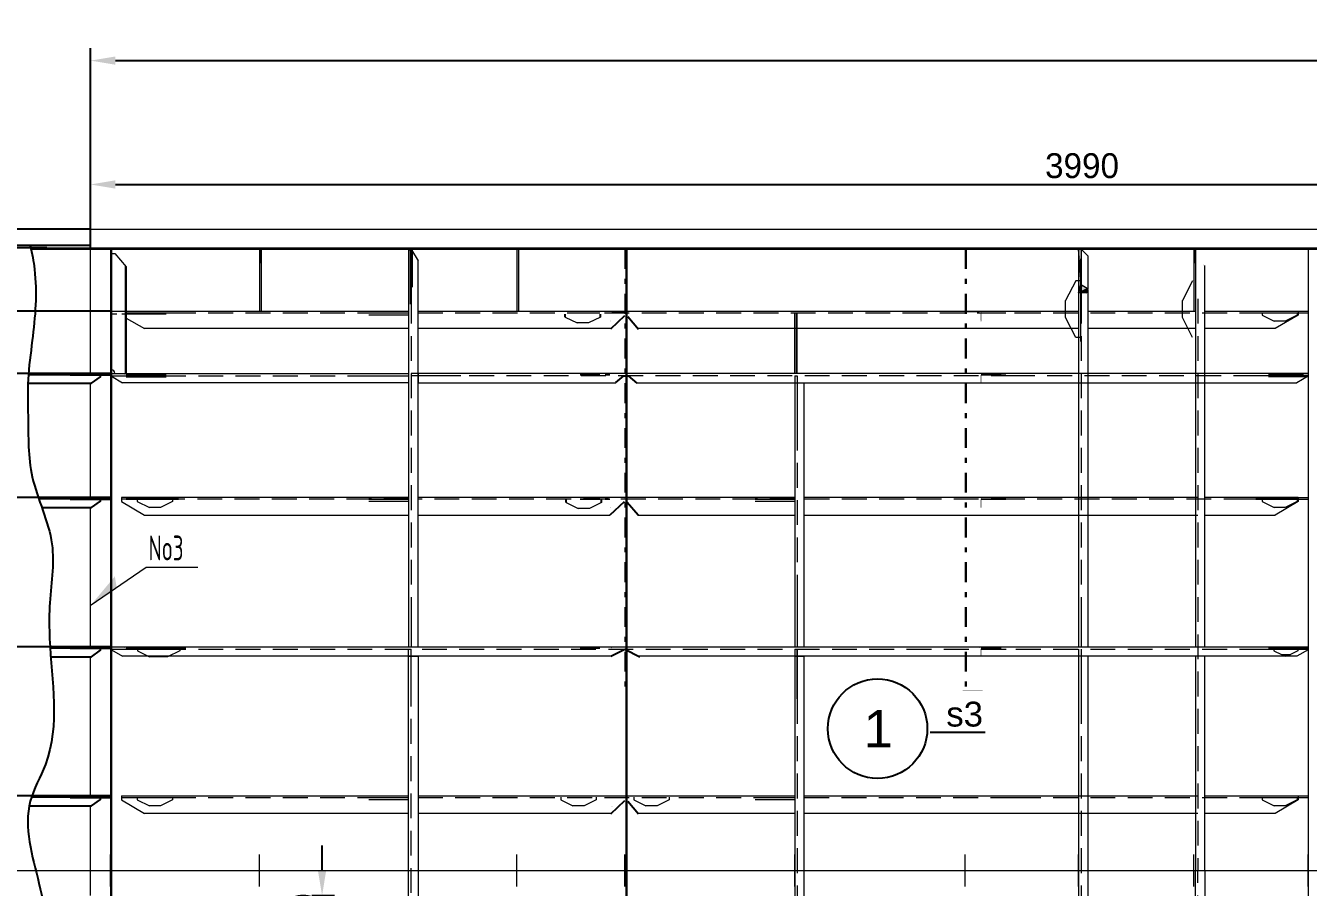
# Model space of a CAD drawing. Header units: millimetres. Extents: x 149544 to 197467, y -3118 to 25363.
# Drawn here: x 153197 to 155778, y 17362 to 19095 of the extents above; entities that cross this region are included whole.
import ezdxf

# ---------------------------------------------------------------- set-up
doc = ezdxf.new("R2010")
doc.units = ezdxf.units.MM
doc.header["$MEASUREMENT"] = 0
for name, pattern in [('K5LT32768', [0]), ('K5LT32769', [0]), ('K5LT32781', [90, 40, -20, 10, -20]), ('K5LT32791', [0]), ('K5LT32795', [75, 50, -25])]:
    doc.linetypes.add(name, pattern=pattern)
for name, color, linetype in [('pen_035', 1, 'Continuous'), ('pen_7', 1, 'Continuous'), ('Pov', 7, 'Continuous')]:
    doc.layers.add(name, color=color, linetype=linetype)
doc.styles.add('KTEXTSTYLE', font='GOST_AU.SHX', dxfattribs={"width": 0.96, "height": 5})
doc.styles.add('style5', font='arial.ttf', dxfattribs={"height": 3})
doc.dimstyles.new('PB20', dxfattribs={"dimscale": 20, "dimtxt": 2.5, "dimasz": 2.5, "dimexe": 1.25, "dimexo": 0, "dimtad": 1, "dimdec": 0, "dimtxsty": 'Standard', "dimcen": 2.5, "dimclrd": 7, "dimclre": 7, "dimclrt": 4, "dimadec": 0, "dimazin": 0, "dimtfac": 1, "dimtdec": 0, "dimtmove": 0, "dimatfit": 3, "dimfxl": 1.25, "dimarcsym": 0})
doc.dimstyles.new('PB5', dxfattribs={"dimscale": 20, "dimtxt": 2.5, "dimasz": 2.5, "dimexe": 1.25, "dimexo": 0, "dimtad": 1, "dimdec": 0, "dimlfac": 0.25, "dimtxsty": 'Standard', "dimcen": 2.5, "dimclrd": 7, "dimclre": 7, "dimclrt": 4, "dimadec": 0, "dimazin": 0, "dimtfac": 1, "dimtdec": 0, "dimtmove": 0, "dimatfit": 3, "dimfxl": 1.25, "dimarcsym": 0})

# ---------------------------------------------------------------- blocks, each defined once
blk = doc.blocks.new('*D2343')
at = {"color": 7, "lineweight": -2}
for p, q in [((153327.8, 18685.9), (152236.4, 18685.9)), ((152261.4, 17445.9), (152261.4, 18635.9)), ((152869.7, 17395.9), (152236.4, 17395.9))]:
    blk.add_line(p, q, dxfattribs=at)
at = {"color": 7}
for points in [[(152253.1, 18635.9), (152269.8, 18635.9), (152261.4, 18685.9)], [(152253.1, 17445.9), (152269.8, 17445.9), (152261.4, 17395.9)]]:
    blk.add_solid(points, dxfattribs=at)
at = {"layer": 'Defpoints', "color": 0}
for p in [(152261.4, 18685.9), (153327.8, 18685.9), (152869.7, 17395.9)]:
    blk.add_point(p, dxfattribs=at)
at = {"color": 4, "insert": (152223.9, 18040.9), "char_height": 50, "attachment_point": 5, "rotation": 90}
blk.add_mtext('\\H50.0;\\W0.965;\\Q0;\\H50.0;\\W0.965;\\Q0;\\Q0;1290', dxfattribs=at)
blk = doc.blocks.new('*D2344')
at = {"color": 7, "lineweight": -2}
for p, q in [((153793.7, 17395.9), (153793.7, 17445.9)), ((153773.2, 17345.9), (153818.7, 17345.9)), ((153793.7, 17345.9), (153793.7, 17245.9)), ((153773.2, 17245.9), (153818.7, 17245.9)), ((153793.7, 17195.9), (153793.7, 17145.9))]:
    blk.add_line(p, q, dxfattribs=at)
at = {"color": 7}
for points in [[(153785.3, 17395.9), (153802, 17395.9), (153793.7, 17345.9)], [(153785.3, 17195.9), (153802, 17195.9), (153793.7, 17245.9)]]:
    blk.add_solid(points, dxfattribs=at)
at = {"layer": 'Defpoints', "color": 0}
for p in [(153773.2, 17345.9), (153773.2, 17245.9), (153793.7, 17245.9)]:
    blk.add_point(p, dxfattribs=at)
at = {"color": 4, "insert": (153756.2, 17295.9), "char_height": 50, "attachment_point": 5, "rotation": 90}
blk.add_mtext('\\H50.0;\\W0.965;\\Q0;\\H50.0;\\W0.965;\\Q0;\\Q0;100', dxfattribs=at)
blk = doc.blocks.new('*D2345')
at = {"color": 7, "lineweight": -2}
for p, q in [((152687.7, 18685.9), (151945.4, 18685.9)), ((151970.4, 18635.9), (151970.4, 16155.9)), ((153327.8, 16105.9), (151945.4, 16105.9))]:
    blk.add_line(p, q, dxfattribs=at)
at = {"color": 7}
for points in [[(151962.1, 18635.9), (151978.8, 18635.9), (151970.4, 18685.9)], [(151962.1, 16155.9), (151978.8, 16155.9), (151970.4, 16105.9)]]:
    blk.add_solid(points, dxfattribs=at)
at = {"layer": 'Defpoints', "color": 0}
for p in [(152687.7, 18685.9), (151970.4, 16105.9), (153327.8, 16105.9)]:
    blk.add_point(p, dxfattribs=at)
at = {"color": 4, "insert": (151932.9, 17395.9), "char_height": 50, "attachment_point": 5, "rotation": 90}
blk.add_mtext('\\H50.0;\\W0.965;\\Q0;\\H50.0;\\W0.965;\\Q0;\\Q0;2580', dxfattribs=at)
blk = doc.blocks.new('*D2351')
at = {"color": 7, "lineweight": -2}
for p, q in [((153369.8, 17545.9), (153036.7, 17545.9)), ((153061.7, 17445.9), (153061.7, 17495.9)), ((153135, 17395.9), (153036.7, 17395.9))]:
    blk.add_line(p, q, dxfattribs=at)
at = {"color": 7}
for points in [[(153053.4, 17495.9), (153070.1, 17495.9), (153061.7, 17545.9)], [(153053.4, 17445.9), (153070.1, 17445.9), (153061.7, 17395.9)]]:
    blk.add_solid(points, dxfattribs=at)
at = {"layer": 'Defpoints', "color": 0}
for p in [(153061.7, 17545.9), (153369.8, 17545.9), (153135, 17395.9)]:
    blk.add_point(p, dxfattribs=at)
at = {"color": 4, "insert": (153024.2, 17470.9), "char_height": 50, "attachment_point": 5, "rotation": 90}
blk.add_mtext('\\H50.0;\\W0.965;\\Q0;\\H50.0;\\W0.965;\\Q0;\\Q0;150', dxfattribs=at)
blk = doc.blocks.new('*D2352')
at = {"color": 7, "lineweight": -2}
for p, q in [((153254.3, 17845.9), (152893.7, 17845.9)), ((152918.7, 17445.9), (152918.7, 17795.9)), ((152925.9, 17395.9), (152893.7, 17395.9))]:
    blk.add_line(p, q, dxfattribs=at)
at = {"color": 7}
for points in [[(152910.4, 17795.9), (152927, 17795.9), (152918.7, 17845.9)], [(152910.4, 17445.9), (152927, 17445.9), (152918.7, 17395.9)]]:
    blk.add_solid(points, dxfattribs=at)
at = {"layer": 'Defpoints', "color": 0}
for p in [(152918.7, 17845.9), (153254.3, 17845.9), (152925.9, 17395.9)]:
    blk.add_point(p, dxfattribs=at)
at = {"color": 4, "insert": (152881.2, 17620.9), "char_height": 50, "attachment_point": 5, "rotation": 90}
blk.add_mtext('\\H50.0;\\W0.965;\\Q0;\\H50.0;\\W0.965;\\Q0;\\Q0;450', dxfattribs=at)
blk = doc.blocks.new('*D2353')
at = {"color": 7, "lineweight": -2}
for p, q in [((153254.3, 18145.9), (152768, 18145.9)), ((152793, 17445.9), (152793, 18095.9)), ((152757.1, 17395.9), (152818, 17395.9))]:
    blk.add_line(p, q, dxfattribs=at)
at = {"color": 7}
for points in [[(152784.7, 18095.9), (152801.4, 18095.9), (152793, 18145.9)], [(152784.7, 17445.9), (152801.4, 17445.9), (152793, 17395.9)]]:
    blk.add_solid(points, dxfattribs=at)
at = {"layer": 'Defpoints', "color": 0}
for p in [(152793, 18145.9), (153254.3, 18145.9), (152757.1, 17395.9)]:
    blk.add_point(p, dxfattribs=at)
at = {"color": 4, "insert": (152755.5, 17770.9), "char_height": 50, "attachment_point": 5, "rotation": 90}
blk.add_mtext('\\H50.0;\\W0.965;\\Q0;\\H50.0;\\W0.965;\\Q0;\\Q0;750', dxfattribs=at)
blk = doc.blocks.new('*D2354')
at = {"color": 7, "lineweight": -2}
for p, q in [((153369.8, 18395.9), (152630, 18395.9)), ((152655, 18345.9), (152655, 17445.9)), ((152704.1, 17395.9), (152630, 17395.9))]:
    blk.add_line(p, q, dxfattribs=at)
at = {"color": 7}
for points in [[(152646.7, 18345.9), (152663.4, 18345.9), (152655, 18395.9)], [(152646.7, 17445.9), (152663.4, 17445.9), (152655, 17395.9)]]:
    blk.add_solid(points, dxfattribs=at)
at = {"layer": 'Defpoints', "color": 0}
for p in [(153369.8, 18395.9), (152655, 17395.9), (152704.1, 17395.9)]:
    blk.add_point(p, dxfattribs=at)
at = {"color": 4, "insert": (152617.5, 17895.9), "char_height": 50, "attachment_point": 5, "rotation": 90}
blk.add_mtext('\\H50.0;\\W0.965;\\Q0;\\H50.0;\\W0.965;\\Q0;\\Q0;1000', dxfattribs=at)
blk = doc.blocks.new('*D2355')
at = {"color": 7, "lineweight": -2}
for p, q in [((153369.8, 18520.9), (152456.8, 18520.9)), ((152481.8, 18470.9), (152481.8, 17445.9)), ((152510.7, 17395.9), (152456.8, 17395.9))]:
    blk.add_line(p, q, dxfattribs=at)
at = {"color": 7}
for points in [[(152473.5, 18470.9), (152490.1, 18470.9), (152481.8, 18520.9)], [(152473.5, 17445.9), (152490.1, 17445.9), (152481.8, 17395.9)]]:
    blk.add_solid(points, dxfattribs=at)
at = {"layer": 'Defpoints', "color": 0}
for p in [(153369.8, 18520.9), (152481.8, 17395.9), (152510.7, 17395.9)]:
    blk.add_point(p, dxfattribs=at)
at = {"color": 4, "insert": (152444.3, 17958.4), "char_height": 50, "attachment_point": 5, "rotation": 90}
blk.add_mtext('\\H50.0;\\W0.965;\\Q0;\\H50.0;\\W0.965;\\Q0;\\Q0;1125', dxfattribs=at)
blk = doc.blocks.new('*D2356')
at = {"color": 7, "lineweight": -2}
for p, q in [((152400.2, 17395.9), (152338.8, 17395.9)), ((152363.8, 16195.9), (152363.8, 17345.9)), ((153319.4, 16145.9), (152338.8, 16145.9))]:
    blk.add_line(p, q, dxfattribs=at)
at = {"color": 7}
for points in [[(152355.5, 17345.9), (152372.2, 17345.9), (152363.8, 17395.9)], [(152355.5, 16195.9), (152372.2, 16195.9), (152363.8, 16145.9)]]:
    blk.add_solid(points, dxfattribs=at)
at = {"layer": 'Defpoints', "color": 0}
for p in [(152363.8, 17395.9), (152400.2, 17395.9), (153319.4, 16145.9)]:
    blk.add_point(p, dxfattribs=at)
at = {"color": 4, "insert": (152326.3, 16770.9), "char_height": 50, "attachment_point": 5, "rotation": 90}
blk.add_mtext('\\H50.0;\\W0.965;\\Q0;\\H50.0;\\W0.965;\\Q0;\\Q0;1250', dxfattribs=at)
blk = doc.blocks.new('*D2358')
at = {"color": 7, "lineweight": -2}
for p, q in [((153327.8, 18645.9), (153327.8, 19049.9)), ((161267.5, 18685.9), (161267.5, 19049.9)), ((153377.8, 19024.9), (161217.5, 19024.9))]:
    blk.add_line(p, q, dxfattribs=at)
at = {"color": 7}
for points in [[(153377.8, 19033.2), (153377.8, 19016.6), (153327.8, 19024.9)], [(161217.5, 19033.2), (161217.5, 19016.6), (161267.5, 19024.9)]]:
    blk.add_solid(points, dxfattribs=at)
at = {"layer": 'Defpoints', "color": 0}
for p in [(161267.5, 19024.9), (161267.5, 18685.9), (153327.8, 18645.9)]:
    blk.add_point(p, dxfattribs=at)
at = {"color": 4, "insert": (157412.8, 19062.4), "char_height": 50, "attachment_point": 5}
blk.add_mtext('7940', dxfattribs=at)
blk = doc.blocks.new('*D2387')
at = {"color": 7, "lineweight": -2}
for p, q in [((153121.4, 18702.9), (153121.4, 18752.9)), ((153240.1, 18652.9), (153096.4, 18652.9)), ((153240.1, 18648.1), (153096.4, 18648.1)), ((153121.4, 18652.9), (153121.4, 18648.1)), ((153121.4, 18598.1), (153121.4, 18548.1))]:
    blk.add_line(p, q, dxfattribs=at)
at = {"color": 7}
for points in [[(153113.1, 18702.9), (153129.7, 18702.9), (153121.4, 18652.9)], [(153113.1, 18598.1), (153129.7, 18598.1), (153121.4, 18648.1)]]:
    blk.add_solid(points, dxfattribs=at)
at = {"layer": 'Defpoints', "color": 0}
for p in [(153121.4, 18648.1), (153240.1, 18652.9), (153240.1, 18648.1)]:
    blk.add_point(p, dxfattribs=at)
at = {"color": 4, "insert": (153083.9, 18573.1), "char_height": 50, "attachment_point": 5, "rotation": 90}
blk.add_mtext('5', dxfattribs=at)
blk = doc.blocks.new('U1168')
at = {"layer": 'Pov', "color": 3, "linetype": 'K5LT32791', "lineweight": 18, "true_color": 0x00ff00}
for p in [(-177161.7, 2854.8), (-177146.7, 2854.8)]:
    blk.add_line(p, (-177145, 2855.2), dxfattribs=at)
blk = doc.blocks.new('U1169')
at = {"layer": 'pen_035', "color": 1, "linetype": 'K5LT32769', "lineweight": 18, "true_color": 0xff0000}
for p in [(-177161.7, 2854.8), (-177145, 2855.2)]:
    blk.add_line(p, (-177143.7, 2856.3), dxfattribs=at)
blk = doc.blocks.new('U1170')
at = {"layer": 'pen_035', "color": 1, "linetype": 'K5LT32769', "lineweight": 18, "true_color": 0xff0000}
for p in [(-177161.7, 2854.8), (-177143.7, 2856.3)]:
    blk.add_line(p, (-177142.9, 2858), dxfattribs=at)
blk = doc.blocks.new('U1171')
at = {"layer": 'pen_035', "color": 1, "linetype": 'K5LT32769', "lineweight": 18, "true_color": 0xff0000}
for p in [(-177161.7, 2854.8), (-177142.9, 2858)]:
    blk.add_line(p, (-177142.8, 2859.9), dxfattribs=at)
blk = doc.blocks.new('U1172')
at = {"layer": 'pen_035', "color": 1, "linetype": 'K5LT32769', "lineweight": 18, "true_color": 0xff0000}
for p in [(-177161.7, 2854.8), (-177142.8, 2859.9)]:
    blk.add_line(p, (-177143.4, 2861.7), dxfattribs=at)
blk = doc.blocks.new('U1173')
at = {"layer": 'pen_035', "color": 1, "linetype": 'K5LT32769', "lineweight": 18, "true_color": 0xff0000}
for p in [(-177161.7, 2854.8), (-177143.4, 2861.7)]:
    blk.add_line(p, (-177144.7, 2863), dxfattribs=at)
blk = doc.blocks.new('U1174')
at = {"layer": 'Pov', "color": 3, "linetype": 'K5LT32791', "lineweight": 18, "true_color": 0x00ff00}
for p in [(-177161.7, 2854.8), (-177144.7, 2863)]:
    blk.add_line(p, (-177154.7, 2869.3), dxfattribs=at)
blk = doc.blocks.new('U1175')
at = {"layer": 'pen_035', "color": 1, "linetype": 'K5LT32769', "lineweight": 18, "true_color": 0xff0000}
for p in [(-177161.7, 2854.8), (-177154.7, 2869.3)]:
    blk.add_line(p, (-177155.8, 2870.3), dxfattribs=at)
blk = doc.blocks.new('U1176')
at = {"layer": 'pen_035', "color": 1, "linetype": 'K5LT32769', "lineweight": 18, "true_color": 0xff0000}
for p in [(-177161.7, 2854.8), (-177155.8, 2870.3)]:
    blk.add_line(p, (-177156.5, 2871.6), dxfattribs=at)
blk = doc.blocks.new('U1177')
at = {"layer": 'pen_035', "color": 1, "linetype": 'K5LT32769', "lineweight": 18, "true_color": 0xff0000}
for p in [(-177161.7, 2854.8), (-177156.5, 2871.6)]:
    blk.add_line(p, (-177156.7, 2873.1), dxfattribs=at)
blk = doc.blocks.new('U1178')
at = {"layer": 'pen_035', "color": 1, "linetype": 'K5LT32769', "lineweight": 18, "true_color": 0xff0000}
blk.add_line((-177161.7, 2854.8), (-177156.7, 2873.1), dxfattribs=at)
blk = doc.blocks.new('U1179')
at = {"layer": 'pen_035', "color": 1, "linetype": 'K5LT32769', "lineweight": 18, "true_color": 0xff0000}
for p in [(-177156.7, 2873.1), (-177156.7, 2942.6)]:
    blk.add_line(p, (-177161.7, 2942.6), dxfattribs=at)
blk = doc.blocks.new('*D2430')
at = {"color": 7, "lineweight": -2}
for p, q in [((153327.8, 18685.9), (153327.8, 18800.8)), ((157317.8, 18648.1), (157317.8, 18800.8)), ((153377.8, 18775.8), (157267.8, 18775.8))]:
    blk.add_line(p, q, dxfattribs=at)
at = {"color": 7}
for points in [[(153377.8, 18784.1), (153377.8, 18767.5), (153327.8, 18775.8)], [(157267.8, 18784.1), (157267.8, 18767.5), (157317.8, 18775.8)]]:
    blk.add_solid(points, dxfattribs=at)
at = {"layer": 'Defpoints', "color": 0}
for p in [(157317.8, 18775.8), (153327.8, 18685.9), (157317.8, 18648.1)]:
    blk.add_point(p, dxfattribs=at)
at = {"color": 4, "insert": (155322.8, 18813.3), "char_height": 50, "attachment_point": 5}
blk.add_mtext('3990', dxfattribs=at)

msp = doc.modelspace()

# ---------------------------------------------------------------- hatches: boundary and pattern name
for points in [[(155315.8, 18645.9), (155320.8, 18645.9), (155320.8, 18576.4), (155321.1, 18574.9), (155321.8, 18573.6), (155322.8, 18572.6), (155332.8, 18566.3), (155334.1, 18565), (155334.8, 18563.2), (155334.7, 18561.3), (155333.9, 18559.6), (155332.5, 18558.5), (155330.8, 18558.1), (155315.8, 18558.1)], [(153380.4, 17965.1), (153376.7, 17987.5), (153327.1, 17928.2)]]:
    msp.add_hatch(color=0).paths.add_polyline_path(points)

# ---------------------------------------------------------------- linework, layer by layer
at = {"color": 0, "linetype": 'K5LT32769', "lineweight": 18}
for p, q in [((153327.8, 18685.9), (155189.7, 18685.9)), ((153327.8, 18395.9), (153327.8, 18685.9)), ((155189.7, 18685.9), (161267.5, 18685.9)), ((153369.8, 18636.9), (153376.5, 18636.9)), ((153376.5, 18636.9), (153399.8, 18609.8)), ((153667.8, 18645.9), (153667.8, 18520.9)), ((153670.8, 18645.9), (153670.8, 18520.9)), ((153967.8, 18645.9), (153967.8, 17845.9)), ((153967.8, 18645.9), (153972.8, 18645.9)), ((153967.8, 18644.4), (153973.8, 18644.4)), ((153967.8, 18643.3), (153967.8, 18569.3)), ((153970.8, 18643.3), (153970.8, 18569.3)), ((153972.8, 18645.9), (153972.8, 18545.9)), ((153973.8, 18644.4), (153986.8, 18621.9)), ((154185.8, 18645.9), (154185.8, 18520.9)), ((154188.8, 18645.9), (154188.8, 18520.9)), ((155315.8, 18645.9), (155315.8, 17845.9)), ((155320.8, 18645.9), (155334.8, 18631.9)), ((155320.8, 18645.9), (155320.8, 18545.9)), ((155547.8, 18645.9), (155547.8, 18520.9)), ((155550.8, 18645.9), (155550.8, 18520.9)), ((155550.8, 18645.9), (155550.8, 17845.9)), ((153397.8, 18612.1), (153397.8, 18394.8)), ((153399.8, 18609.8), (153399.8, 18395.9)), ((153667.8, 18613), (153667.8, 18590.3)), ((153670.8, 18613), (153670.8, 18590.3)), ((153986.8, 17845.9), (153986.8, 18621.9)), ((154185.8, 18613), (154185.8, 18590.3)), ((154188.8, 18613), (154188.8, 18590.3)), ((155315.8, 18626.2), (155315.8, 18493.9)), ((155319.8, 18626.2), (155319.8, 18493.9)), ((155334.8, 18565.8), (155334.8, 18631.9)), ((155547.8, 18613), (155547.8, 18590.3)), ((155550.8, 18613), (155550.8, 18590.3)), ((155569.8, 17845.9), (155569.8, 18613.1)), ((153967.8, 18606), (153967.8, 18535.3)), ((153970.8, 18606), (153970.8, 18535.3)), ((155310.1, 18582.2), (155289.7, 18542.4)), ((155320.7, 18582.2), (155310.1, 18582.2)), ((155334.8, 17845.9), (155334.8, 18563.2)), ((155545.1, 18582.2), (155524.7, 18542.4)), ((155289.7, 18508.2), (155289.7, 18542.4)), ((155315.8, 18550.4), (155315.8, 18459.8)), ((155319.8, 18550.4), (155319.8, 18459.8)), ((155524.7, 18508.2), (155524.7, 18542.4)), ((153369.8, 18520.9), (153469.8, 18520.9)), ((153369.8, 18520.9), (153424.8, 18520.9)), ((153389.8, 18520.9), (153967.8, 18520.9)), ((153399.8, 18517.9), (153489.8, 18517.9)), ((153399.8, 18507.2), (153436.6, 18485.9)), ((153424.8, 18520.9), (153439.8, 18520.9)), ((153887.8, 18520.9), (153958.3, 18520.9)), ((153887.8, 18517.9), (153958.3, 18517.9)), ((153958.3, 18520.9), (153967.8, 18520.9)), ((153958.3, 18517.9), (153967.8, 18517.9)), ((153986.8, 18520.9), (155189.7, 18520.9)), ((154282.9, 18509.2), (154307.2, 18497.3)), ((154353.8, 18509.2), (154329.5, 18497.3)), ((154744.8, 18517.9), (154744.8, 18395.9)), ((154744.8, 18395.9), (154744.8, 18517.9)), ((154748.8, 18517.9), (154748.8, 18395.9)), ((154748.8, 18395.9), (154748.8, 18517.9)), ((155189.7, 18520.9), (155315.8, 18520.9)), ((155310.1, 18468.3), (155289.7, 18508.2)), ((155334.8, 18520.9), (155550.8, 18520.9)), ((155545.1, 18468.3), (155524.7, 18508.2)), ((155569.8, 18520.9), (155757.8, 18520.9)), ((155657.8, 18517.9), (155757.8, 18517.9)), ((155672.8, 18520.9), (155777.8, 18520.9)), ((155672.8, 18517.9), (155777.8, 18517.9)), ((155684.9, 18517.9), (155684.9, 18512.8)), ((155684.9, 18512.8), (155709.2, 18500.9)), ((155757.8, 18512.9), (155711.1, 18485.9)), ((155713.6, 18520.9), (155733.9, 18520.9)), ((155713.6, 18517.9), (155733.9, 18517.9)), ((155755.8, 18512.8), (155731.5, 18500.9)), ((155733.9, 18520.9), (155777.8, 18520.9)), ((155733.9, 18517.9), (155777.8, 18517.9)), ((155755.8, 18517.9), (155755.8, 18512.8)), ((155757.8, 18520.9), (155757.8, 18512.9)), ((155757.8, 18520.9), (155757.8, 18517.9)), ((153967.8, 18485.9), (153436.6, 18485.9)), ((154376.2, 18485.9), (153986.8, 18485.9)), ((154329.5, 18497.3), (154307.2, 18497.3)), ((155189.7, 18485.9), (154428.6, 18485.9)), ((155315.8, 18485.9), (155189.7, 18485.9)), ((155550.8, 18485.9), (155334.8, 18485.9)), ((155711.1, 18485.9), (155569.8, 18485.9)), ((155731.5, 18500.9), (155709.2, 18500.9)), ((155320.7, 18468.3), (155310.1, 18468.3)), ((153369.8, 18395.9), (153369.8, 18389.9)), ((153369.8, 18395.9), (153967.8, 18395.9)), ((153369.8, 18395.9), (153369.8, 18390.9)), ((153369.8, 18390.9), (153469.8, 18390.9)), ((153369.8, 18389.9), (153392.4, 18376.9)), ((153376.8, 18395.9), (153399.8, 18395.9)), ((153967.8, 18376.9), (153392.4, 18376.9)), ((153399.8, 18395.9), (153479.8, 18395.9)), ((153399.8, 18392.9), (153479.8, 18392.9)), ((153409.3, 18395.9), (153479.8, 18395.9)), ((153409.3, 18392.9), (153479.8, 18392.9)), ((153867.8, 18390.9), (153967.8, 18390.9)), ((153967.8, 18395.9), (153967.8, 18376.9)), ((153967.8, 18395.9), (153967.8, 18390.9)), ((155189.7, 18395.9), (153972.8, 18395.9)), ((153972.8, 18395.9), (153972.8, 18390.9)), ((154072.8, 18390.9), (153972.8, 18390.9)), ((153986.8, 18395.9), (153986.8, 18376.9)), ((153986.8, 18376.9), (154384.6, 18376.9)), ((154425.4, 18376.9), (155189.7, 18376.9)), ((154744.8, 18390.9), (154744.8, 17845.9)), ((154744.8, 18390.9), (154744.8, 17845.9)), ((154744.8, 18390.9), (154749.8, 18390.9)), ((154744.8, 18376.9), (154763.8, 18376.9)), ((154744.8, 18376.9), (154763.8, 18376.9)), ((154749.8, 18390.9), (154749.8, 18290.9)), ((154749.8, 18390.9), (154749.8, 18290.9)), ((154763.8, 17845.9), (154763.8, 18376.9)), ((154763.8, 17845.9), (154763.8, 18376.9)), ((155777.8, 18395.9), (155189.7, 18395.9)), ((155189.7, 18376.9), (155755.3, 18376.9)), ((155777.8, 18390.9), (155677.8, 18390.9)), ((155697.8, 18395.9), (155777.8, 18395.9)), ((155697.8, 18395.9), (155768.3, 18395.9)), ((155697.8, 18392.9), (155768.3, 18392.9)), ((155777.8, 18389.9), (155755.3, 18376.9)), ((155777.8, 18395.9), (155777.8, 18389.9)), ((155777.8, 18395.9), (155777.8, 18390.9)), ((153327.8, 18145.9), (153327.8, 18375.9)), ((153389.8, 18145.9), (153389.8, 18137.9)), ((153967.8, 18145.9), (153389.8, 18145.9)), ((153389.8, 18145.9), (153389.8, 18142.9)), ((153399.8, 18145.9), (153504.8, 18145.9)), ((153399.8, 18145.9), (153443.8, 18145.9)), ((153443.8, 18145.9), (153464.1, 18145.9)), ((153887.8, 18145.9), (153958.3, 18145.9)), ((153958.3, 18145.9), (153967.8, 18145.9)), ((154744.8, 18145.9), (153986.8, 18145.9)), ((154664.8, 18145.9), (154735.3, 18145.9)), ((154664.8, 18145.9), (154735.3, 18145.9)), ((154735.3, 18145.9), (154744.8, 18145.9)), ((154735.3, 18145.9), (154744.8, 18145.9)), ((155189.7, 18145.9), (154763.8, 18145.9)), ((155555.8, 18145.9), (155189.7, 18145.9)), ((155757.8, 18145.9), (155569.8, 18145.9)), ((155672.8, 18145.9), (155777.8, 18145.9)), ((155713.6, 18145.9), (155733.9, 18145.9)), ((155733.9, 18145.9), (155777.8, 18145.9)), ((155757.8, 18145.9), (155757.8, 18137.9)), ((155757.8, 18145.9), (155757.8, 18142.9)), ((153327.8, 17845.9), (153327.8, 18125.9)), ((153489.8, 18142.9), (153389.8, 18142.9)), ((153389.8, 18137.9), (153436.6, 18110.9)), ((153399.8, 18142.9), (153504.8, 18142.9)), ((153399.8, 18142.9), (153443.8, 18142.9)), ((153421.9, 18142.9), (153421.9, 18137.8)), ((153421.9, 18137.8), (153446.2, 18125.9)), ((153443.8, 18142.9), (153464.1, 18142.9)), ((153468.5, 18125.9), (153446.2, 18125.9)), ((153492.8, 18137.8), (153468.5, 18125.9)), ((153492.8, 18142.9), (153492.8, 18137.8)), ((153887.8, 18142.9), (153958.3, 18142.9)), ((153958.3, 18142.9), (153967.8, 18142.9)), ((154284.9, 18136.2), (154309.2, 18124.3)), ((154331.5, 18124.3), (154309.2, 18124.3)), ((154355.8, 18136.2), (154331.5, 18124.3)), ((154664.8, 18142.9), (154735.3, 18142.9)), ((154664.8, 18142.9), (154735.3, 18142.9)), ((154735.3, 18142.9), (154744.8, 18142.9)), ((154735.3, 18142.9), (154744.8, 18142.9)), ((155757.8, 18142.9), (155657.8, 18142.9)), ((155672.8, 18142.9), (155777.8, 18142.9)), ((155684.9, 18142.9), (155684.9, 18137.8)), ((155684.9, 18137.8), (155709.2, 18125.9)), ((155731.5, 18125.9), (155709.2, 18125.9)), ((155757.8, 18137.9), (155711.1, 18110.9)), ((155713.6, 18142.9), (155733.9, 18142.9)), ((155755.8, 18137.8), (155731.5, 18125.9)), ((155733.9, 18142.9), (155777.8, 18142.9)), ((155755.8, 18142.9), (155755.8, 18137.8)), ((153436.6, 18110.9), (153967.8, 18110.9)), ((153986.8, 18110.9), (154372.9, 18110.9)), ((154428.9, 18110.9), (154744.8, 18110.9)), ((154763.8, 18110.9), (155189.7, 18110.9)), ((155189.7, 18110.9), (155555.8, 18110.9)), ((155569.8, 18110.9), (155711.1, 18110.9)), ((153972.8, 17945.9), (153972.8, 17845.9)), ((154749.8, 17945.9), (154749.8, 17845.9)), ((154749.8, 17945.9), (154749.8, 17845.9)), ((155320.8, 17945.9), (155320.8, 17845.9)), ((153369.8, 17845.9), (155189.7, 17845.9)), ((153369.8, 17840.9), (153469.8, 17840.9)), ((153369.8, 17839.9), (153392.4, 17826.9)), ((153399.8, 17845.9), (153519.8, 17845.9)), ((153399.8, 17842.9), (153519.8, 17842.9)), ((153409.3, 17845.9), (153519.8, 17845.9)), ((153409.3, 17842.9), (153519.8, 17842.9)), ((153422.5, 17842.9), (153422.5, 17837.8)), ((153422.5, 17837.8), (153446.7, 17825.9)), ((153507.2, 17837.8), (153482.9, 17825.9)), ((153507.2, 17842.9), (153507.2, 17837.8)), ((153967.8, 17845.9), (153986.8, 17845.9)), ((153967.8, 17845.9), (153972.8, 17845.9)), ((153967.8, 16950.9), (153967.8, 17840.9)), ((153967.8, 17840.9), (153972.8, 17840.9)), ((153972.8, 17740.9), (153972.8, 17840.9)), ((154744.8, 17845.9), (154763.8, 17845.9)), ((154744.8, 17845.9), (154749.8, 17845.9)), ((154744.8, 17845.9), (154763.8, 17845.9)), ((154744.8, 17845.9), (154749.8, 17845.9)), ((154744.8, 17840.9), (154744.8, 16950.9)), ((154744.8, 17840.9), (154749.8, 17840.9)), ((154744.8, 17840.9), (154749.8, 17840.9)), ((154749.8, 17840.9), (154749.8, 17740.9)), ((154749.8, 17740.9), (154749.8, 17840.9)), ((155189.7, 17845.9), (155777.8, 17845.9)), ((155315.8, 17840.9), (155315.8, 16950.9)), ((155320.8, 17840.9), (155320.8, 17740.9)), ((155677.8, 17840.9), (155777.8, 17840.9)), ((155697.8, 17845.9), (155777.8, 17845.9)), ((155697.8, 17845.9), (155768.3, 17845.9)), ((155697.8, 17842.9), (155777.8, 17842.9)), ((155708.4, 17842.9), (155708.4, 17837.8)), ((155708.4, 17837.8), (155723.8, 17830.3)), ((155757.2, 17837.8), (155741.9, 17830.3)), ((155777.8, 17839.9), (155755.3, 17826.9)), ((155757.2, 17842.9), (155757.2, 17837.8)), ((155777.8, 17845.9), (155777.8, 17839.9)), ((155777.8, 17845.9), (155777.8, 17840.9)), ((153327.8, 17545.9), (153327.8, 17825.9)), ((154374.2, 17826.9), (153392.4, 17826.9)), ((153482.9, 17825.9), (153446.7, 17825.9)), ((153967.8, 17826.9), (153986.8, 17826.9)), ((153986.8, 17826.9), (153986.8, 16964.9)), ((155189.7, 17826.9), (154430.1, 17826.9)), ((154744.8, 17826.9), (154763.8, 17826.9)), ((154744.8, 17826.9), (154763.8, 17826.9)), ((154763.8, 16964.9), (154763.8, 17826.9)), ((155755.3, 17826.9), (155189.7, 17826.9)), ((155334.8, 16964.9), (155334.8, 17826.9)), ((155550.8, 17826.9), (155550.8, 17395.9)), ((155569.9, 17395.9), (155569.8, 17826.9)), ((155723.8, 17830.3), (155741.9, 17830.3)), ((155733, 17825.9), (155732.7, 17825.9)), ((153327.8, 17345.9), (153327.8, 17525.9)), ((153389.8, 17545.9), (153389.8, 17537.9)), ((153389.8, 17545.9), (153967.8, 17545.9)), ((153389.8, 17545.9), (153389.8, 17542.9)), ((153389.8, 17542.9), (153489.8, 17542.9)), ((153389.8, 17537.9), (153436.6, 17510.9)), ((153399.8, 17545.9), (153504.8, 17545.9)), ((153399.8, 17545.9), (153443.8, 17545.9)), ((153399.8, 17542.9), (153504.8, 17542.9)), ((153399.8, 17542.9), (153443.8, 17542.9)), ((153421.9, 17542.9), (153421.9, 17537.8)), ((153421.9, 17537.8), (153446.2, 17525.9)), ((153443.8, 17545.9), (153464.1, 17545.9)), ((153443.8, 17542.9), (153464.1, 17542.9)), ((153468.5, 17525.9), (153446.2, 17525.9)), ((153492.8, 17537.8), (153468.5, 17525.9)), ((153492.8, 17542.9), (153492.8, 17537.8)), ((153887.8, 17545.9), (153958.3, 17545.9)), ((153887.8, 17542.9), (153958.3, 17542.9)), ((153958.3, 17545.9), (153967.8, 17545.9)), ((153958.3, 17542.9), (153967.8, 17542.9)), ((153986.8, 17545.9), (154744.8, 17545.9)), ((154274.2, 17543.2), (154274.2, 17538.1)), ((154274.2, 17538.1), (154298.4, 17526.2)), ((154320.8, 17526.2), (154298.4, 17526.2)), ((154345, 17538.1), (154320.8, 17526.2)), ((154345, 17543.2), (154345, 17538.1)), ((154421.2, 17543.2), (154421.2, 17538.1)), ((154421.2, 17538.1), (154445.4, 17526.2)), ((154467.8, 17526.2), (154445.4, 17526.2)), ((154492, 17538.1), (154467.8, 17526.2)), ((154492, 17543.2), (154492, 17538.1)), ((154664.8, 17545.9), (154735.3, 17545.9)), ((154664.8, 17542.9), (154735.3, 17542.9)), ((154735.3, 17545.9), (154744.8, 17545.9)), ((154735.3, 17542.9), (154744.8, 17542.9)), ((154763.8, 17545.9), (155189.7, 17545.9)), ((155189.7, 17545.9), (155555.8, 17545.9)), ((155569.9, 17545.9), (155757.8, 17545.9)), ((155657.8, 17542.9), (155757.8, 17542.9)), ((155672.8, 17545.9), (155777.8, 17545.9)), ((155672.8, 17542.9), (155777.8, 17542.9)), ((155684.9, 17542.9), (155684.9, 17537.8)), ((155684.9, 17537.8), (155709.2, 17525.9)), ((155731.5, 17525.9), (155709.2, 17525.9)), ((155757.8, 17537.9), (155711.1, 17510.9)), ((155713.6, 17545.9), (155733.9, 17545.9)), ((155713.6, 17542.9), (155733.9, 17542.9)), ((155755.8, 17537.8), (155731.5, 17525.9)), ((155733.9, 17545.9), (155777.8, 17545.9)), ((155733.9, 17542.9), (155777.8, 17542.9)), ((155755.8, 17542.9), (155755.8, 17537.8)), ((155757.8, 17545.9), (155757.8, 17537.9)), ((155757.8, 17545.9), (155757.8, 17542.9)), ((153967.8, 17510.9), (153436.6, 17510.9)), ((154376.3, 17510.9), (153986.8, 17510.9)), ((154744.8, 17510.9), (154429.1, 17510.9)), ((155189.7, 17510.9), (154763.8, 17510.9)), ((155555.8, 17510.9), (155189.7, 17510.9)), ((155711.1, 17510.9), (155569.9, 17510.9)), ((155550.8, 16964.9), (155550.8, 17395.9)), ((155569.9, 17395.9), (155569.8, 16964.9))]:
    msp.add_line(p, q, dxfattribs=at)
at = {"color": 0}
for p, q in [((153327.8, 18652.9), (153206.5, 18652.9)), ((153202.7, 18393.9), (153286.8, 18393.9)), ((153286.8, 18395.9), (153202.9, 18395.9)), ((153286.8, 18395.9), (153202.9, 18395.9)), ((153286.8, 18395.9), (153286.8, 18392.9)), ((153286.8, 18395.9), (153286.8, 18393.9)), ((153367.8, 18395.9), (153357.8, 18395.9)), ((153286.8, 18145.9), (153222.7, 18145.9)), ((153286.8, 18145.9), (153222.7, 18145.9)), ((153223.4, 18143.9), (153286.8, 18143.9)), ((153286.8, 18145.9), (153286.8, 18142.9)), ((153286.8, 18145.9), (153286.8, 18143.9)), ((153367.8, 18145.9), (153357.8, 18145.9)), ((153286.8, 17845.9), (153246.4, 17845.9)), ((153286.8, 17845.9), (153246.4, 17845.9)), ((153246.6, 17843.9), (153286.8, 17843.9)), ((153286.8, 17845.9), (153286.8, 17842.9)), ((153286.8, 17845.9), (153286.8, 17843.9)), ((153367.8, 17845.9), (153357.8, 17845.9)), ((153209.2, 17543.9), (153286.8, 17543.9)), ((153286.8, 17545.9), (153209.9, 17545.9)), ((153286.8, 17545.9), (153209.9, 17545.9)), ((153286.8, 17545.9), (153286.8, 17542.9)), ((153286.8, 17545.9), (153286.8, 17543.9)), ((153367.8, 17545.9), (153357.8, 17545.9))]:
    msp.add_line(p, q, dxfattribs=at)
at = {"color": 0, "linetype": 'K5LT32791', "lineweight": 18}
for p, q in [((153207.6, 18648.1), (155189.7, 18648.1)), ((153208.1, 18645.9), (155189.7, 18645.9)), ((153208.1, 18645.9), (155189.7, 18645.9)), ((153367.8, 18645.9), (153367.8, 16145.9)), ((153367.8, 18645.9), (153367.8, 16145.9)), ((153369.8, 18645.9), (153369.8, 16145.9)), ((153974.9, 18644.6), (153974.9, 18569.3)), ((154404.8, 18643.7), (154404.8, 16143.7)), ((155189.7, 18648.1), (161392.6, 18648.1)), ((155189.7, 18645.9), (160017.8, 18645.9)), ((155189.7, 18645.9), (161393.2, 18645.9)), ((155777.8, 18645.9), (155777.8, 16145.9)), ((153369.8, 18515.3), (153380.5, 18515.3)), ((153390.5, 18515.3), (153479.8, 18515.3)), ((153887.8, 18513.9), (153967.8, 18513.9)), ((153399.8, 18388.9), (153479.8, 18388.9)), ((155778.1, 18388.9), (155698.1, 18388.9)), ((153887.8, 18138.9), (153967.8, 18138.9)), ((154664.8, 18138.9), (154744.8, 18138.9)), ((154664.8, 18138.9), (154744.8, 18138.9)), ((153887.8, 17538.9), (153967.8, 17538.9)), ((154664.8, 17538.9), (154744.8, 17538.9))]:
    msp.add_line(p, q, dxfattribs=at)
at = {"color": 3, "linetype": 'K5LT32791', "lineweight": 18}
for p, q in [((153369.8, 18645.9), (153369.8, 16145.9)), ((154406.8, 18643.7), (154406.8, 16143.7))]:
    msp.add_line(p, q, dxfattribs=at)
at = {"color": 0, "linetype": 'K5LT32781', "lineweight": 18}
for p, q in [((154402.8, 18645.9), (154402.8, 17755.7)), ((154404.8, 18645.9), (154404.8, 17755.7)), ((155087.8, 18645.9), (155087.8, 17755.2)), ((155089.8, 18645.9), (155089.8, 17755.2)), ((154312.8, 18520.9), (154363.3, 18520.9)), ((154312.8, 18520.9), (154363.3, 18520.9)), ((154312.8, 18517.9), (154363.3, 18517.9)), ((154363.3, 18520.9), (154372.8, 18520.9)), ((154363.3, 18517.9), (154372.8, 18517.9)), ((155119.8, 18517.9), (155129.3, 18517.9)), ((155129.3, 18517.9), (155179.8, 18517.9)), ((154312.8, 18395.9), (154372.8, 18395.9)), ((154312.8, 18395.9), (154372.8, 18395.9)), ((154312.8, 18395.9), (154363.3, 18395.9)), ((154312.8, 18395.9), (154372.8, 18395.9)), ((154312.8, 18392.9), (154363.3, 18392.9)), ((154363.3, 18395.9), (154372.8, 18395.9)), ((154363.3, 18392.9), (154372.8, 18392.9)), ((155119.8, 18395.9), (155179.8, 18395.9)), ((155119.8, 18395.9), (155179.8, 18395.9)), ((155119.8, 18392.9), (155129.3, 18392.9)), ((155129.3, 18392.9), (155179.8, 18392.9)), ((154312.8, 18145.9), (154363.3, 18145.9)), ((154363.3, 18145.9), (154372.8, 18145.9)), ((155119.3, 18145.9), (155169.8, 18145.9)), ((155119.8, 18145.9), (155129.3, 18145.9)), ((155129.3, 18145.9), (155179.8, 18145.9)), ((154312.8, 18142.9), (154363.3, 18142.9)), ((154363.3, 18142.9), (154372.8, 18142.9)), ((155119.8, 18142.9), (155129.3, 18142.9)), ((155129.3, 18142.9), (155179.8, 18142.9)), ((154312.8, 17845.9), (154372.8, 17845.9)), ((154312.8, 17842.9), (154372.8, 17842.9)), ((155119.8, 17845.9), (155179.8, 17845.9)), ((155119.8, 17842.9), (155179.8, 17842.9))]:
    msp.add_line(p, q, dxfattribs=at)
at = {"color": 0, "linetype": 'K5LT32795', "lineweight": 18}
for p, q in [((153972.8, 18545.9), (153972.8, 17945.9)), ((155320.8, 18545.9), (155320.8, 17945.9)), ((155555.8, 18545.9), (155555.8, 17395.9)), ((153489.8, 18517.9), (153967.8, 18517.9)), ((153986.8, 18517.9), (155189.7, 18517.9)), ((155189.7, 18517.9), (155657.8, 18517.9)), ((153469.8, 18390.9), (153867.8, 18390.9)), ((155189.7, 18390.9), (154072.8, 18390.9)), ((155677.8, 18390.9), (155189.7, 18390.9)), ((154749.8, 18290.9), (154749.8, 17945.9)), ((154749.8, 18290.9), (154749.8, 17945.9)), ((153967.8, 18142.9), (153489.8, 18142.9)), ((154744.8, 18142.9), (153986.8, 18142.9)), ((155189.7, 18142.9), (154763.8, 18142.9)), ((155657.8, 18142.9), (155189.7, 18142.9)), ((153469.8, 17840.9), (155189.7, 17840.9)), ((155189.7, 17840.9), (155677.8, 17840.9)), ((153972.8, 17050.9), (153972.8, 17740.9)), ((154749.8, 17740.9), (154749.8, 17050.9)), ((155320.8, 17740.9), (155320.8, 17050.9)), ((153489.8, 17542.9), (153967.8, 17542.9)), ((153986.8, 17542.9), (154744.8, 17542.9)), ((154763.8, 17542.9), (155189.7, 17542.9)), ((155189.7, 17542.9), (155657.8, 17542.9)), ((155555.8, 16245.9), (155555.8, 17395.9))]:
    msp.add_line(p, q, dxfattribs=at)
at = {"color": 7}
for p, q in [((154282.9, 18509.2), (154282.9, 18514.9)), ((154353.8, 18509.2), (154353.8, 18514.9)), ((154374.5, 18485.2), (154403.1, 18512.1)), ((154408.8, 18510.5), (154430.6, 18484.7)), ((154384.9, 18377.2), (154400.6, 18391.2)), ((154400.6, 18391.2), (154409.4, 18391.2)), ((154409.4, 18391.2), (154426.8, 18376.4)), ((154284.9, 18136.2), (154284.9, 18141.9)), ((154355.8, 18136.2), (154355.8, 18141.9)), ((154373.4, 18111.5), (154402, 18138.3)), ((154407.7, 18136.8), (154429.6, 18111)), ((154374.8, 17826.9), (154402.8, 17840.9)), ((154402.8, 17840.9), (154432.7, 17825.9)), ((154374.5, 17510.2), (154403.1, 17537)), ((154408.8, 17535.4), (154430.6, 17509.7))]:
    msp.add_line(p, q, dxfattribs=at)
at = {"color": 0, "linetype": 'K5LT32768', "lineweight": 18}
for p, q in [((153440, 18005.6), (153327.1, 17928.2)), ((153543.7, 18005.6), (153440, 18005.6)), ((153367.8, 17363.9), (153367.8, 17427.9)), ((153667.8, 17363.9), (153667.8, 17427.9)), ((153967.8, 17363.9), (153967.8, 17427.9)), ((154185.8, 17363.9), (154185.8, 17427.9)), ((154402.8, 17363.9), (154402.8, 17427.9)), ((154744.8, 17363.9), (154744.8, 17427.9)), ((155087.8, 17363.9), (155087.8, 17427.9)), ((155315.8, 17363.9), (155315.8, 17427.9)), ((155547.8, 17363.9), (155547.8, 17427.9)), ((155777.8, 17363.9), (155777.8, 17427.9)), ((152400.2, 17395.9), (155189.7, 17395.9)), ((155189.7, 17395.9), (161547, 17395.9))]:
    msp.add_line(p, q, dxfattribs=at)
msp.add_line((155017, 17674), (155127.7, 17674))
at = {"color": 0, "linetype": 'K5LT32791', "const_width": 0.18}
for points in [[(153667.8, 18645.9), (153668.8, 18645.9), (153669.5, 18645.6), (153669.8, 18644.8), (153669.8, 18617.4), (153670.1, 18616.3), (153670.8, 18615.5), (153671.8, 18615.2), (153686.8, 18615.2), (153687.5, 18614.9), (153687.8, 18614.1), (153687.8, 18613), (153667.8, 18613), (153667.8, 18645.9)], [(153967.8, 18645.9), (153968.8, 18645.9), (153969.5, 18645.6), (153969.8, 18644.8), (153969.8, 18617.4), (153970.1, 18616.3), (153970.8, 18615.5), (153971.8, 18615.2), (153986.8, 18615.2), (153987.5, 18614.9), (153987.8, 18614.1), (153987.8, 18613), (153967.8, 18613), (153967.8, 18645.9)], [(154185.8, 18645.9), (154186.8, 18645.9), (154187.5, 18645.6), (154187.8, 18644.8), (154187.8, 18617.4), (154188.1, 18616.3), (154188.8, 18615.5), (154189.8, 18615.2), (154204.8, 18615.2), (154205.5, 18614.9), (154205.8, 18614.1), (154205.8, 18613), (154185.8, 18613), (154185.8, 18645.9)], [(155547.8, 18645.9), (155548.8, 18645.9), (155549.5, 18645.6), (155549.8, 18644.8), (155549.8, 18617.4), (155550.1, 18616.3), (155550.8, 18615.5), (155551.8, 18615.2), (155566.8, 18615.2), (155567.5, 18614.9), (155567.8, 18614.1), (155567.8, 18613), (155547.8, 18613), (155547.8, 18645.9)], [(153369.8, 18395.9), (153369.8, 18394.9), (153370.1, 18394.2), (153370.8, 18393.9), (153395.8, 18393.9), (153396.8, 18393.7), (153397.6, 18392.9), (153397.8, 18391.9), (153397.8, 18376.9), (153398.1, 18376.2), (153398.8, 18375.9), (153399.8, 18375.9), (153399.8, 18395.9), (153369.8, 18395.9)], [(153369.8, 18145.9), (153369.8, 18144.9), (153370.1, 18144.2), (153370.8, 18143.9), (153395.8, 18143.9), (153396.8, 18143.7), (153397.6, 18142.9), (153397.8, 18141.9), (153397.8, 18126.9), (153398.1, 18126.2), (153398.8, 18125.9), (153399.8, 18125.9), (153399.8, 18145.9), (153369.8, 18145.9)], [(153369.8, 17845.9), (153369.8, 17844.9), (153370.1, 17844.2), (153370.8, 17843.9), (153395.8, 17843.9), (153396.8, 17843.7), (153397.6, 17842.9), (153397.8, 17841.9), (153397.8, 17826.9), (153398.1, 17826.2), (153398.8, 17825.9), (153399.8, 17825.9), (153399.8, 17845.9), (153369.8, 17845.9)], [(153369.8, 17545.9), (153369.8, 17544.9), (153370.1, 17544.2), (153370.8, 17543.9), (153395.8, 17543.9), (153396.8, 17543.7), (153397.6, 17542.9), (153397.8, 17541.9), (153397.8, 17526.9), (153398.1, 17526.2), (153398.8, 17525.9), (153399.8, 17525.9), (153399.8, 17545.9), (153369.8, 17545.9)]]:
    msp.add_lwpolyline(points, dxfattribs=at)
at = {"color": 0, "linetype": 'K5LT32781', "const_width": 0.18}
for points in [[(154402.8, 18520.9), (154402.8, 18519.9), (154402.5, 18519.2), (154401.8, 18518.9), (154376.8, 18518.9), (154375.8, 18518.7), (154375.1, 18517.9), (154374.8, 18516.9), (154374.8, 18501.9), (154374.5, 18501.2), (154373.8, 18500.9), (154372.8, 18500.9), (154372.8, 18520.9), (154402.8, 18520.9)], [(155089.8, 18520.9), (155089.8, 18519.9), (155090.1, 18519.2), (155090.8, 18518.9), (155115.8, 18518.9), (155116.8, 18518.7), (155117.6, 18517.9), (155117.8, 18516.9), (155117.8, 18501.9), (155118.1, 18501.2), (155118.8, 18500.9), (155119.8, 18500.9), (155119.8, 18520.9), (155089.8, 18520.9)], [(154402.8, 18395.9), (154402.8, 18394.9), (154402.5, 18394.2), (154401.8, 18393.9), (154376.8, 18393.9), (154375.8, 18393.7), (154375.1, 18392.9), (154374.8, 18391.9), (154374.8, 18376.9), (154374.5, 18376.2), (154373.8, 18375.9), (154372.8, 18375.9), (154372.8, 18395.9), (154402.8, 18395.9)], [(155089.8, 18395.9), (155089.8, 18394.9), (155090.1, 18394.2), (155090.8, 18393.9), (155115.8, 18393.9), (155116.8, 18393.7), (155117.6, 18392.9), (155117.8, 18391.9), (155117.8, 18376.9), (155118.1, 18376.2), (155118.8, 18375.9), (155119.8, 18375.9), (155119.8, 18395.9), (155089.8, 18395.9)], [(154402.8, 18145.9), (154402.8, 18144.9), (154402.5, 18144.2), (154401.8, 18143.9), (154376.8, 18143.9), (154375.8, 18143.7), (154375.1, 18142.9), (154374.8, 18141.9), (154374.8, 18126.9), (154374.5, 18126.2), (154373.8, 18125.9), (154372.8, 18125.9), (154372.8, 18145.9), (154402.8, 18145.9)], [(155089.8, 18145.9), (155089.8, 18144.9), (155090.1, 18144.2), (155090.8, 18143.9), (155115.8, 18143.9), (155116.8, 18143.7), (155117.6, 18142.9), (155117.8, 18141.9), (155117.8, 18126.9), (155118.1, 18126.2), (155118.8, 18125.9), (155119.8, 18125.9), (155119.8, 18145.9), (155089.8, 18145.9)], [(154402.8, 17845.9), (154402.8, 17844.9), (154402.5, 17844.2), (154401.8, 17843.9), (154376.8, 17843.9), (154375.8, 17843.7), (154375.1, 17842.9), (154374.8, 17841.9), (154374.8, 17826.9), (154374.5, 17826.2), (154373.8, 17825.9), (154372.8, 17825.9), (154372.8, 17845.9), (154402.8, 17845.9)], [(155089.8, 17845.9), (155089.8, 17844.9), (155090.1, 17844.2), (155090.8, 17843.9), (155115.8, 17843.9), (155116.8, 17843.7), (155117.6, 17842.9), (155117.8, 17841.9), (155117.8, 17826.9), (155118.1, 17826.2), (155118.8, 17825.9), (155119.8, 17825.9), (155119.8, 17845.9), (155089.8, 17845.9)], [(155082.8, 17758.6), (155082.8, 17755.2), (155122.8, 17755.2), (155122.8, 17758.6), (155082.8, 17758.6)], [(154406.4, 17545.3), (154406.4, 17544.3), (154406.1, 17543.6), (154405.4, 17543.3), (154380.4, 17543.3), (154379.4, 17543.1), (154378.7, 17542.3), (154378.4, 17541.3), (154378.4, 17526.3), (154378.1, 17525.6), (154377.4, 17525.3), (154376.4, 17525.3), (154376.4, 17545.3), (154406.4, 17545.3)]]:
    msp.add_lwpolyline(points, dxfattribs=at)
at = {"color": 0}
for points in [[(153201.7, 18375.9), (153329.6, 18375.9), (153347.9, 18388.9), (153347.9, 18392.9)], [(153286.8, 18392.9), (153292.7, 18392.9), (153292.7, 18395.9), (153286.8, 18395.9)], [(153292.7, 18395.9), (153292.7, 18392.9), (153357.8, 18392.9), (153357.8, 18395.9), (153292.7, 18395.9)], [(153357.8, 18395.9), (153357.8, 18392.9), (153367.8, 18392.9)], [(153286.8, 18142.9), (153292.7, 18142.9), (153292.7, 18145.9), (153286.8, 18145.9)], [(153292.7, 18145.9), (153292.7, 18142.9), (153357.8, 18142.9), (153357.8, 18145.9), (153292.7, 18145.9)], [(153357.8, 18145.9), (153357.8, 18142.9), (153367.8, 18142.9)], [(153229.7, 18125.9), (153329.6, 18125.9), (153347.9, 18138.9), (153347.9, 18142.9)], [(153247.9, 17825.9), (153329.6, 17825.9), (153347.9, 17838.9), (153347.9, 17842.9)], [(153286.8, 17842.9), (153292.7, 17842.9), (153292.7, 17845.9), (153286.8, 17845.9)], [(153292.7, 17845.9), (153292.7, 17842.9), (153357.8, 17842.9), (153357.8, 17845.9), (153292.7, 17845.9)], [(153357.8, 17845.9), (153357.8, 17842.9), (153367.8, 17842.9)], [(153204.4, 17525.9), (153329.6, 17525.9), (153347.9, 17538.9), (153347.9, 17542.9)], [(153286.8, 17542.9), (153292.7, 17542.9), (153292.7, 17545.9), (153286.8, 17545.9)], [(153292.7, 17545.9), (153292.7, 17542.9), (153357.8, 17542.9), (153357.8, 17545.9), (153292.7, 17545.9)], [(153357.8, 17545.9), (153357.8, 17542.9), (153367.8, 17542.9)]]:
    msp.add_lwpolyline(points, dxfattribs=at)
msp.add_circle((154911.4, 17681.2), 100, dxfattribs=at)
at = {"color": 0, "linetype": 'K5LT32769', "lineweight": 18}
msp.add_arc((153369.8, 18395.9), 7, 0, 90, dxfattribs=at)
at = {"color": 0}
msp.add_open_spline([(153206.5, 18652.9), (153210.2, 18637.1), (153222, 18574.4), (153214.3, 18483), (153199.8, 18385.3), (153203.2, 18293.8), (153200.7, 18179.9), (153264.4, 18059.5), (153243.9, 17946.7), (153245.2, 17799.9), (153272.5, 17659.7), (153183.7, 17510.9), (153220.5, 17394.3), (153249, 17250.6), (153254.1, 17123.9), (153223.2, 16963.7), (153228.4, 16839), (153239.5, 16713.1), (153231.8, 16610.6), (153220.9, 16479.9), (153250.2, 16362.5), (153271.1, 16253.8), (153208.3, 16207.3), (153217.2, 16165.7), (153223.8, 16138.9)], degree=3, knots=[67.300307, 67.300307, 67.300307, 67.300307, 115.952577, 259.523117, 337.984891, 411.984891, 534.280639, 674.94069, 801.021022, 866.021022, 1118.66405, 1198.703103, 1364.628538, 1453.273899, 1644.826764, 1737.245647, 1941.745647, 2015.882345, 2115.983544, 2250.558802, 2400.825232, 2496.908529, 2536.607396, 2611.949082, 2611.949082, 2611.949082, 2611.949082], dxfattribs=at)

# ---------------------------------------------------------------- block references
for name in ['U1179', 'U1177', 'U1178', 'U1176', 'U1175', 'U1174', 'U1173', 'U1172', 'U1171', 'U1170', 'U1169', 'U1168']:
    msp.add_blockref(name, (332477.6, 15703.3), dxfattribs=at)

# ---------------------------------------------------------------- texts
at = {"color": 0, "insert": (153444.5, 18069.6), "char_height": 2.5, "attachment_point": 1, "style": 'KTEXTSTYLE'}
msp.add_mtext('{\\H20x;\\W0.765;\\C6;\\c16711935;No3}', dxfattribs=at)
at = {"layer": 'pen_7', "color": 0, "style": 'style5'}
msp.add_text('s3', height=50, dxfattribs=at).set_placement((155049.7, 17685.5))
at = {"layer": 'pen_7', "color": 2, "style": 'style5'}
msp.add_text('1', height=75, dxfattribs=at).set_placement((154883.7, 17643.6))

# ---------------------------------------------------------------- dimensions: what is measured, and where the dimension line sits
at = {"color": 0}
dim = msp.add_linear_dim(base=(161267.5, 19024.9), p1=(153327.8, 18645.9), p2=(161267.5, 18685.9), dimstyle='PB20', dxfattribs=at)
dim.commit()
dim.dimension.update_dxf_attribs({"geometry": '*D2358', "text_midpoint": (157412.8, 19024.9), "dimtype": 160})
at = {"color": 7}
dim = msp.add_linear_dim(base=(157317.8, 18775.8), p1=(153327.8, 18685.9), p2=(157317.8, 18648.1), text='3990', dimstyle='PB5', dxfattribs=at)
dim.commit()
dim.dimension.update_dxf_attribs({"geometry": '*D2430', "text_midpoint": (155322.8, 18813.3)})
at = {"color": 0}
dim = msp.add_linear_dim(base=(153121.4, 18648.1), p1=(153240.1, 18652.9), p2=(153240.1, 18648.1), angle=90, dimstyle='PB20', override={"dimtmove": 1}, dxfattribs=at)
dim.commit()
dim.dimension.update_dxf_attribs({"geometry": '*D2387', "text_midpoint": (153121.4, 18573.1), "dimtype": 160})
for base, p1, p2, text, picture, middle in [((151970.4, 16105.9), (152687.7, 18685.9), (153327.8, 16105.9), '\\H50.0;\\W0.965;\\Q0;\\H50.0;\\W0.965;\\Q0;\\Q0;2580', '*D2345', (151970.4, 17395.9)), ((152261.4, 18685.9), (152869.7, 17395.9), (153327.8, 18685.9), '\\H50.0;\\W0.965;\\Q0;\\H50.0;\\W0.965;\\Q0;\\Q0;1290', '*D2343', (152261.4, 18040.9)), ((152481.8, 17395.9), (153369.8, 18520.9), (152510.7, 17395.9), '\\H50.0;\\W0.965;\\Q0;\\H50.0;\\W0.965;\\Q0;\\Q0;1125', '*D2355', (152481.8, 17958.4)), ((152655, 17395.9), (153369.8, 18395.9), (152704.1, 17395.9), '\\H50.0;\\W0.965;\\Q0;\\H50.0;\\W0.965;\\Q0;\\Q0;1000', '*D2354', (152655, 17895.9)), ((152793, 18145.9), (152757.1, 17395.9), (153254.3, 18145.9), '\\H50.0;\\W0.965;\\Q0;\\H50.0;\\W0.965;\\Q0;\\Q0;750', '*D2353', (152793, 17770.9)), ((152918.7, 17845.9), (152925.9, 17395.9), (153254.3, 17845.9), '\\H50.0;\\W0.965;\\Q0;\\H50.0;\\W0.965;\\Q0;\\Q0;450', '*D2352', (152918.7, 17620.9)), ((153061.7, 17545.9), (153135, 17395.9), (153369.8, 17545.9), '\\H50.0;\\W0.965;\\Q0;\\H50.0;\\W0.965;\\Q0;\\Q0;150', '*D2351', (153061.7, 17470.9)), ((153793.7, 17245.9), (153773.2, 17345.9), (153773.2, 17245.9), '\\H50.0;\\W0.965;\\Q0;\\H50.0;\\W0.965;\\Q0;\\Q0;100', '*D2344', (153793.7, 17295.9)), ((152363.8, 17395.9), (153319.4, 16145.9), (152400.2, 17395.9), '\\H50.0;\\W0.965;\\Q0;\\H50.0;\\W0.965;\\Q0;\\Q0;1250', '*D2356', (152363.8, 16770.9))]:
    dim = msp.add_linear_dim(base=base, p1=p1, p2=p2, angle=90, text=text, dimstyle='PB20', dxfattribs=at)
    dim.commit()
    dim.dimension.update_dxf_attribs({"geometry": picture, "text_midpoint": middle, "dimtype": 160})

doc.saveas('drawing.dxf')
